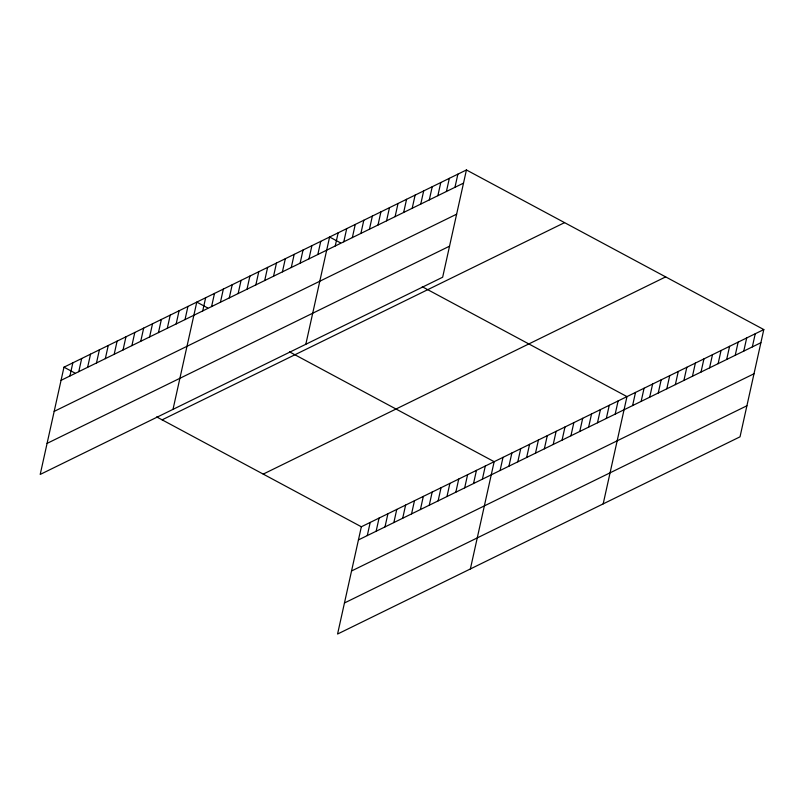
<?xml version="1.0" encoding="UTF-8"?>
<svg xmlns="http://www.w3.org/2000/svg" width="804" height="804" viewBox="0 0 804 804"><rect width="100%" height="100%" fill="white"/><g stroke="black" fill="none" stroke-linecap="round" stroke-linejoin="round"><path stroke-width="1.21" d="M466.431 169.966L63.978 367.177L40.2 474.44L442.652 277.229L466.431 169.966L763.8 329.56L740.022 436.823L337.569 634.034L361.348 526.771L763.8 329.56M69.918 375.991L72.832 362.835M78.772 371.659L81.686 358.504M87.626 367.317L90.54 354.162M96.48 362.976L99.394 349.82M105.334 358.644L108.249 345.489M114.188 354.303L117.103 341.147M123.042 349.961L125.957 336.806M131.896 345.619L134.811 332.464M140.75 341.288L143.665 328.132M149.604 336.946L152.519 323.791M158.458 332.605L161.373 319.449M167.312 328.273L170.227 315.118M176.166 323.932L179.081 310.776M185.02 319.59L187.935 306.435M173.011 409.367L196.789 302.093L207.693 307.952M202.729 310.917L205.643 297.761M211.583 306.575L214.497 293.42M220.437 302.234L223.351 289.078M229.291 297.902L232.205 284.747M238.145 293.56L241.059 280.405M246.999 289.219L249.913 276.063M255.853 284.887L258.767 271.732M264.707 280.546L267.621 267.39M273.561 276.204L276.476 263.049M282.415 271.863L285.33 258.707M291.269 267.531L294.184 254.376M300.123 263.189L303.038 250.034M308.977 258.848L311.892 245.692M317.831 254.516L320.746 241.361M305.821 344.283L329.6 237.019L340.504 242.868M335.238 245.984L338.152 232.828M343.79 241.793L346.705 228.637M352.343 237.602L355.257 224.447M360.895 233.411L363.81 220.256M369.448 229.22L372.363 216.065M378.001 225.03L380.915 211.874M386.553 220.839L389.468 207.683M395.106 216.648L398.02 203.492M403.658 212.457L406.573 199.302M412.201 208.266L415.125 195.111M420.753 204.075L423.678 190.92M429.306 199.884L432.23 186.729M437.858 195.694L440.783 182.538M367.287 535.585L370.202 522.429M446.411 191.503L449.335 178.347M376.141 531.243L379.056 518.088M454.963 187.312L457.878 174.156M384.995 526.901L387.91 513.756M393.849 522.57L396.764 509.414M402.703 518.228L405.618 505.073M411.558 513.887L414.472 500.731M420.412 509.555L423.326 496.4M429.266 505.213L432.18 492.058M438.12 500.872L441.034 487.716M446.974 496.54L449.888 483.385M455.828 492.199L458.742 479.043M464.682 487.857L467.596 474.702M473.536 483.516L476.45 470.36M482.39 479.184L485.304 466.029M470.37 568.951L494.158 461.687L289.47 351.84M500.088 470.501L503.013 457.345M508.942 466.169L511.867 453.014M517.796 461.828L520.721 448.672M526.65 457.486L529.575 444.331M535.504 453.144L538.429 439.999M544.358 448.813L547.283 435.657M553.212 444.471L556.137 431.316M562.066 440.13L564.991 426.974M570.92 435.798L573.845 422.643M579.774 431.457L582.699 418.301M588.629 427.115L591.553 413.959M597.483 422.783L600.407 409.628M606.337 418.442L609.261 405.286M615.191 414.1L618.115 400.945M603.181 503.877L626.969 396.603L422.281 286.757M632.597 405.568L635.522 392.412M641.15 401.377L644.074 388.221M649.702 397.186L652.627 384.031M658.255 392.995L661.169 379.84M666.807 388.804L669.722 375.659M675.36 384.613L678.274 371.468M683.913 380.423L686.827 367.277M692.465 376.242L695.38 363.086M701.018 372.051L703.932 358.896M709.57 367.86L712.485 354.705M718.123 363.669L721.037 350.514M726.675 359.478L729.59 346.323M735.228 355.288L738.142 342.132M743.78 351.097L746.695 337.941M752.333 346.906L755.247 333.75M61.064 380.332L463.516 183.121M54.18 411.387L456.632 214.176M47.084 443.386L449.536 246.175M162.106 419.839L564.569 222.628M263.22 474.099L665.672 276.888M358.433 539.926L760.885 342.715M351.539 570.981L754.001 373.77M344.454 602.98L746.906 405.769M63.978 367.177L74.883 373.026M156.659 416.914L361.348 526.771"/></g></svg>
